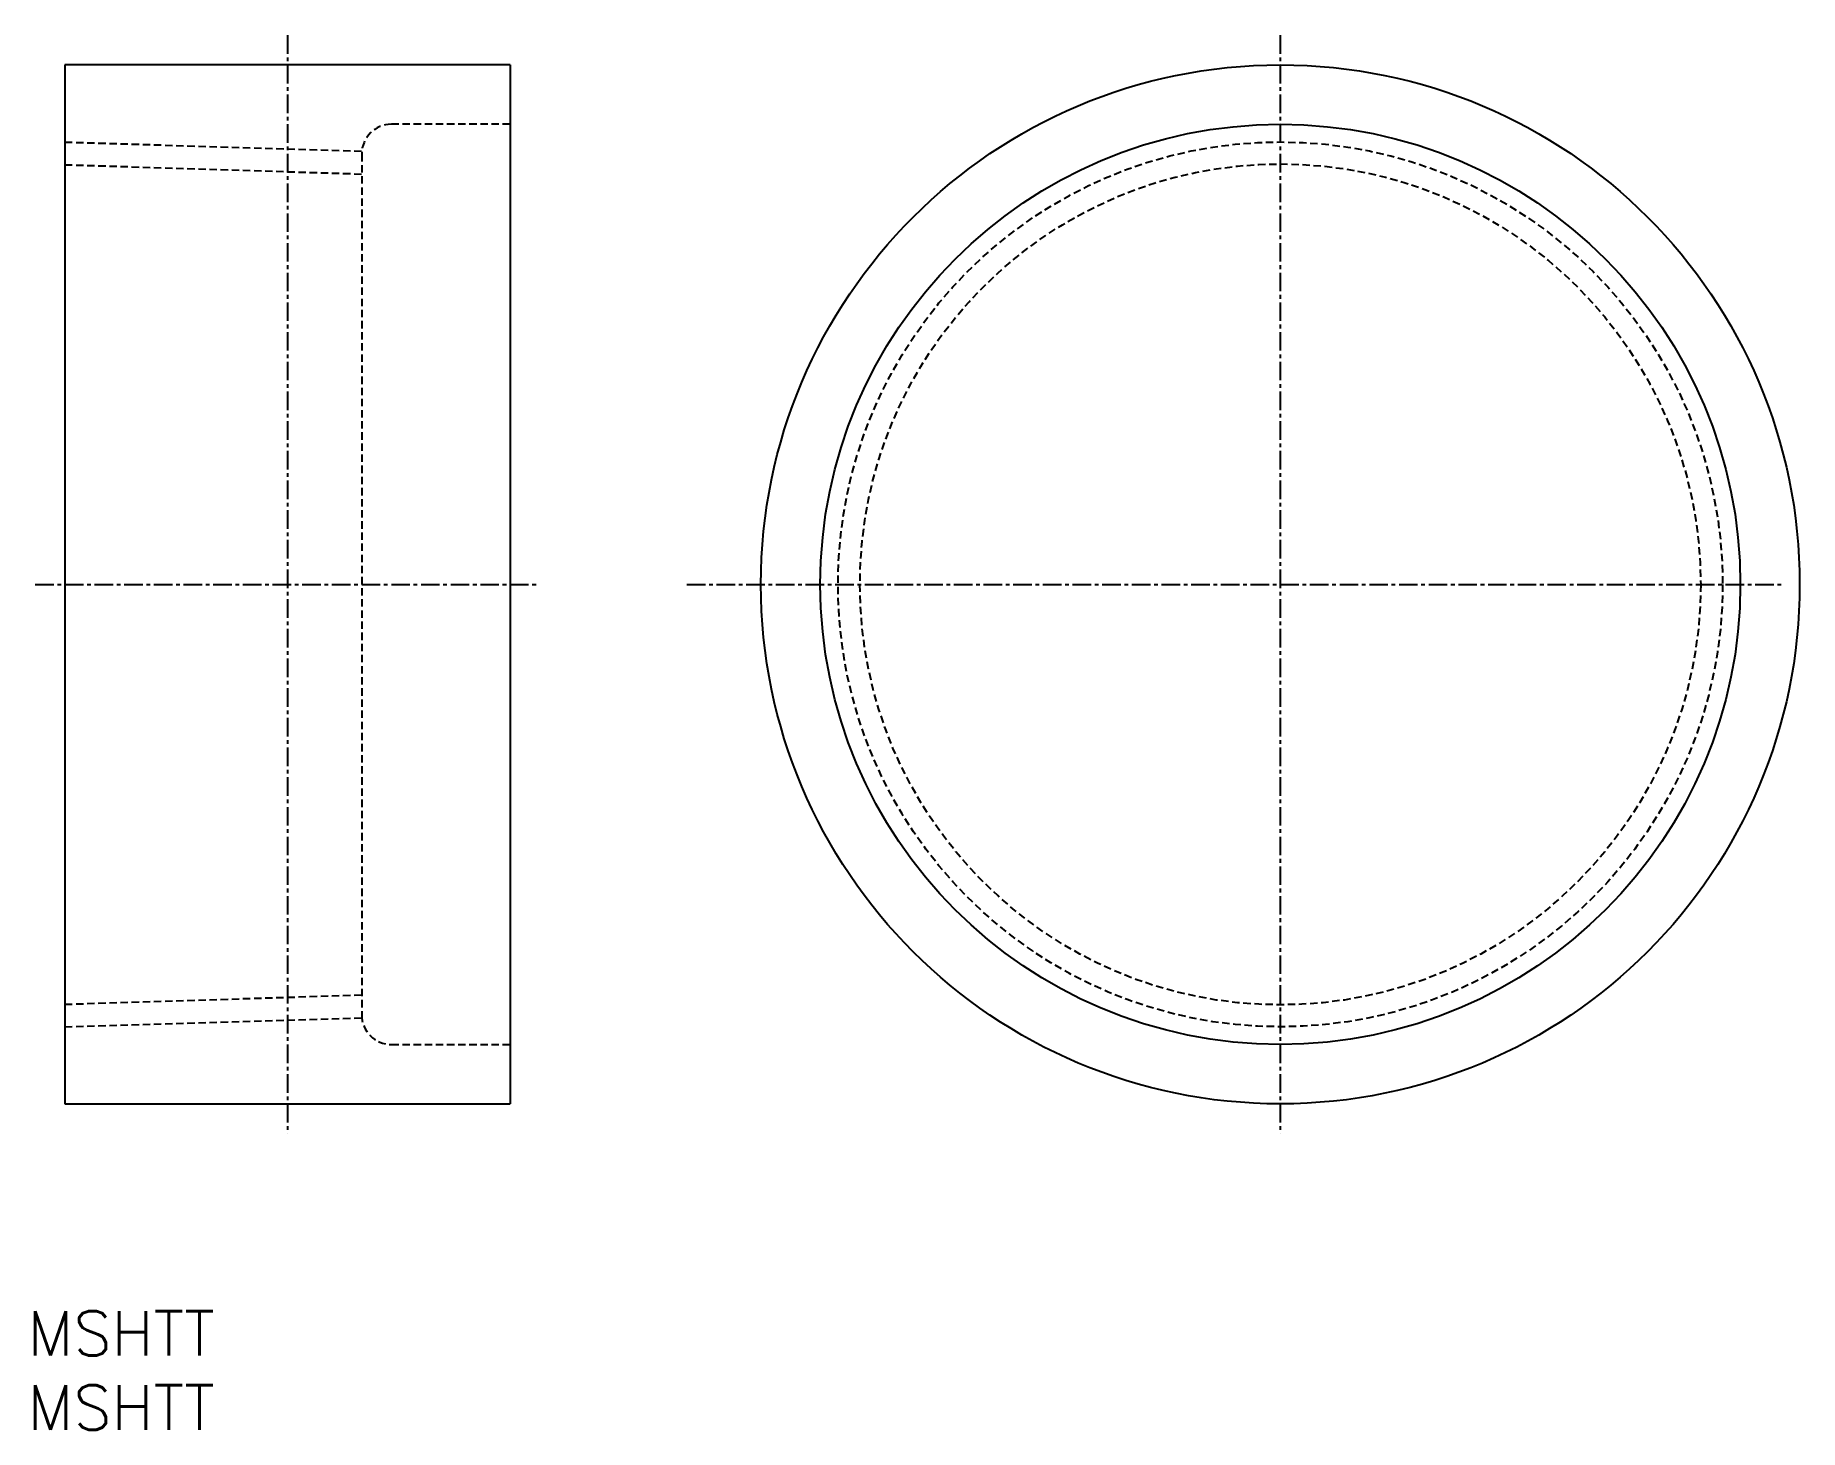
# Model space of a CAD drawing. Extents: x 100 to 219, y 53 to 147.
import ezdxf
from ezdxf.enums import TextEntityAlignment as Align

# ---------------------------------------------------------------- set-up
doc = ezdxf.new("R2010")
doc.units = 0
doc.linetypes.add('CENTER', pattern=[2, 1.25, -0.25, 0.25, -0.25])
doc.linetypes.add('DASHED', pattern=[0.75, 0.5, -0.25])
doc.layers.get('0').update_dxf_attribs({"linetype": 'CONTINUOUS'})
doc.layers.add('CENTER', color=1, linetype='CENTER')
doc.styles.get("Standard").update_dxf_attribs({"font": 'txt.shx', "bigfont": 'extfont.shx'})

msp = doc.modelspace()

# ---------------------------------------------------------------- linework, layer by layer
at = {"color": 7, "linetype": 'CONTINUOUS'}
for p, q in [((102.13, 144.61), (102.13, 74.61)), ((132.13, 144.61), (102.13, 144.61)), ((132.13, 144.61), (132.13, 74.61)), ((102.13, 74.61), (132.13, 74.61))]:
    msp.add_line(p, q, dxfattribs=at)
at = {"color": 3, "linetype": 'DASHED'}
for p, q in [((132.13, 140.61), (124.13, 140.61)), ((102.13, 139.41), (122.14, 138.81)), ((122.13, 138.61), (122.13, 80.61)), ((102.13, 137.89), (122.13, 137.26)), ((102.13, 81.32), (122.13, 81.95)), ((102.13, 79.8), (122.14, 80.41)), ((124.13, 78.61), (132.13, 78.61))]:
    msp.add_line(p, q, dxfattribs=at)
at = {"color": 7, "linetype": 'CONTINUOUS'}
for radius in [35, 31]:
    msp.add_circle((184.04, 109.61), radius, dxfattribs=at)
at = {"color": 3, "linetype": 'DASHED'}
for radius in [29.81, 28.33]:
    msp.add_circle((184.04, 109.61), radius, dxfattribs=at)
for centre, start, end in [((124.13, 138.61), 90, 180), ((124.13, 80.61), 180, 270)]:
    msp.add_arc(centre, 2, start, end, dxfattribs=at)
at = {"layer": 'CENTER', "color": 1, "linetype": 'CENTER'}
for p, q in [((117.13, 146.61), (117.13, 72.61)), ((184.04, 146.61), (184.04, 72.61)), ((100.13, 109.61), (134.13, 109.61)), ((144.04, 109.61), (218.04, 109.61))]:
    msp.add_line(p, q, dxfattribs=at)

# ---------------------------------------------------------------- texts
at = {"color": 7, "linetype": 'CONTINUOUS'}
for p in [(99.62, 59.15), (99.62, 54.15)]:
    msp.add_text('MSHTT', height=3, dxfattribs=at).set_placement(p, align=Align.MIDDLE_LEFT)

doc.saveas('drawing.dxf')
